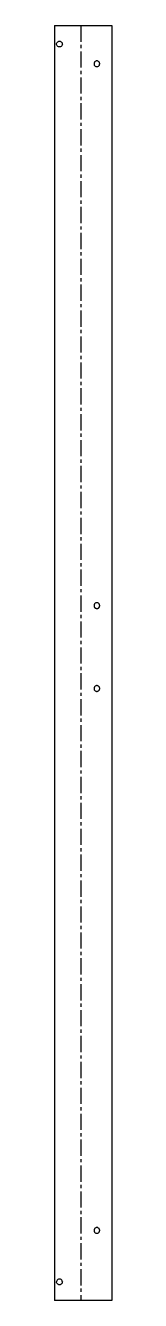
# Model space of a CAD drawing. Header units: millimetres. Extents: x -22 to 23, y -1104 to -104.
import ezdxf

# ---------------------------------------------------------------- set-up
doc = ezdxf.new("R2010")
doc.units = ezdxf.units.MM
doc.linetypes.add('CENTERX2', pattern=[20.32, 12.7, -2.54, 2.54, -2.54])

msp = doc.modelspace()

# ---------------------------------------------------------------- linework, layer by layer
at = {"color": 7, "linetype": 'Continuous', "lineweight": 25}
for p, q in [((-21.7, -103.7), (-21.7, -1103.7)), ((-21.7, -103.7), (23.2, -103.7)), ((23.2, -103.7), (23.2, -1103.7)), ((23.2, -1103.7), (-21.7, -1103.7))]:
    msp.add_line(p, q, dxfattribs=at)
at = {"color": 7, "linetype": 'CENTERX2'}
msp.add_line((-0.9, -103.7), (-0.9, -1103.7), dxfattribs=at)
at = {"color": 7, "linetype": 'Continuous', "lineweight": 25}
for points, knots in [([(-19.9, -118.2), (-19.9, -117.9), (-19.9, -117.6), (-19.6, -117.1), (-19.5, -116.8), (-19.1, -116.4), (-18.8, -116.3), (-18.3, -116), (-18, -116), (-17.4, -116), (-17.1, -116), (-16.5, -116.3), (-16.3, -116.4), (-15.9, -116.8), (-15.7, -117.1), (-15.5, -117.6), (-15.4, -117.9), (-15.4, -118.2)], [0, 0, 0, 0, 0.0625, 0.0625, 0.125, 0.125, 0.1875, 0.1875, 0.25, 0.25, 0.3125, 0.3125, 0.375, 0.375, 0.4375, 0.4375, 0.5, 0.5, 0.5, 0.5]), ([(-15.4, -118.2), (-15.4, -118.5), (-15.5, -118.8), (-15.7, -119.4), (-15.9, -119.6), (-16.3, -120), (-16.5, -120.2), (-17.1, -120.4), (-17.4, -120.5), (-18, -120.5), (-18.3, -120.4), (-18.8, -120.2), (-19.1, -120), (-19.5, -119.6), (-19.6, -119.4), (-19.9, -118.8), (-19.9, -118.5), (-19.9, -118.2)], [0.5, 0.5, 0.5, 0.5, 0.5625, 0.5625, 0.625, 0.625, 0.6875, 0.6875, 0.75, 0.75, 0.8125, 0.8125, 0.875, 0.875, 0.9375, 0.9375, 1, 1, 1, 1]), ([(13.9, -133.7), (13.9, -133.5), (13.8, -133.4), (13.8, -133.1), (13.7, -132.9), (13.6, -132.7), (13.6, -132.5), (13.4, -132.3), (13.3, -132.2), (13, -131.9), (12.7, -131.7), (12.3, -131.5), (12.2, -131.5), (11.9, -131.4), (11.7, -131.4), (11.5, -131.4), (11.3, -131.4), (11, -131.5), (10.9, -131.5), (10.5, -131.7), (10.2, -131.9), (9.9, -132.2), (9.8, -132.3), (9.7, -132.5), (9.6, -132.7), (9.5, -132.9), (9.4, -133.1), (9.4, -133.4), (9.4, -133.5), (9.4, -133.7)], [0, 0, 0, 0, 0.0625, 0.0625, 0.125, 0.125, 0.1875, 0.1875, 0.25, 0.25, 0.375, 0.375, 0.4375, 0.4375, 0.5, 0.5, 0.5625, 0.5625, 0.625, 0.625, 0.75, 0.75, 0.8125, 0.8125, 0.875, 0.875, 0.9375, 0.9375, 1, 1, 1, 1]), ([(9.4, -133.7), (9.4, -133.8), (9.4, -133.9), (9.4, -134.2), (9.5, -134.4), (9.6, -134.7), (9.6, -134.8), (9.8, -135), (9.9, -135.1), (10.2, -135.5), (10.5, -135.6), (10.9, -135.8), (11, -135.8), (11.3, -135.9), (11.5, -135.9), (11.7, -135.9), (11.9, -135.9), (12.2, -135.8), (12.3, -135.8), (12.7, -135.6), (13, -135.5), (13.3, -135.1), (13.4, -135), (13.6, -134.8), (13.6, -134.7), (13.7, -134.4), (13.8, -134.2), (13.8, -133.9), (13.9, -133.8), (13.9, -133.7)], [0, 0, 0, 0, 0.0625, 0.0625, 0.125, 0.125, 0.1875, 0.1875, 0.25, 0.25, 0.375, 0.375, 0.4375, 0.4375, 0.5, 0.5, 0.5625, 0.5625, 0.625, 0.625, 0.75, 0.75, 0.8125, 0.8125, 0.875, 0.875, 0.9375, 0.9375, 1, 1, 1, 1]), ([(13.9, -558.7), (13.9, -558.5), (13.8, -558.4), (13.8, -558.1), (13.7, -557.9), (13.6, -557.7), (13.6, -557.5), (13.4, -557.3), (13.3, -557.2), (13, -556.9), (12.7, -556.7), (12.3, -556.5), (12.2, -556.5), (11.9, -556.4), (11.7, -556.4), (11.5, -556.4), (11.3, -556.4), (11, -556.5), (10.9, -556.5), (10.5, -556.7), (10.2, -556.9), (9.9, -557.2), (9.8, -557.3), (9.7, -557.5), (9.6, -557.7), (9.5, -557.9), (9.4, -558.1), (9.4, -558.4), (9.4, -558.5), (9.4, -558.7)], [0, 0, 0, 0, 0.0625, 0.0625, 0.125, 0.125, 0.1875, 0.1875, 0.25, 0.25, 0.375, 0.375, 0.4375, 0.4375, 0.5, 0.5, 0.5625, 0.5625, 0.625, 0.625, 0.75, 0.75, 0.8125, 0.8125, 0.875, 0.875, 0.9375, 0.9375, 1, 1, 1, 1]), ([(9.4, -558.7), (9.4, -558.8), (9.4, -558.9), (9.4, -559.2), (9.5, -559.4), (9.6, -559.7), (9.6, -559.8), (9.8, -560), (9.9, -560.1), (10.2, -560.5), (10.5, -560.6), (10.9, -560.8), (11, -560.8), (11.3, -560.9), (11.5, -560.9), (11.7, -560.9), (11.9, -560.9), (12.2, -560.8), (12.3, -560.8), (12.7, -560.6), (13, -560.5), (13.3, -560.1), (13.4, -560), (13.6, -559.8), (13.6, -559.7), (13.7, -559.4), (13.8, -559.2), (13.8, -558.9), (13.9, -558.8), (13.9, -558.7)], [0, 0, 0, 0, 0.0625, 0.0625, 0.125, 0.125, 0.1875, 0.1875, 0.25, 0.25, 0.375, 0.375, 0.4375, 0.4375, 0.5, 0.5, 0.5625, 0.5625, 0.625, 0.625, 0.75, 0.75, 0.8125, 0.8125, 0.875, 0.875, 0.9375, 0.9375, 1, 1, 1, 1]), ([(13.9, -623.7), (13.9, -623.5), (13.8, -623.4), (13.8, -623.1), (13.7, -622.9), (13.6, -622.7), (13.6, -622.5), (13.4, -622.3), (13.3, -622.2), (13, -621.9), (12.7, -621.7), (12.3, -621.5), (12.2, -621.5), (11.9, -621.4), (11.7, -621.4), (11.5, -621.4), (11.3, -621.4), (11, -621.5), (10.9, -621.5), (10.5, -621.7), (10.2, -621.9), (9.9, -622.2), (9.8, -622.3), (9.7, -622.5), (9.6, -622.7), (9.5, -622.9), (9.4, -623.1), (9.4, -623.4), (9.4, -623.5), (9.4, -623.7)], [0, 0, 0, 0, 0.0625, 0.0625, 0.125, 0.125, 0.1875, 0.1875, 0.25, 0.25, 0.375, 0.375, 0.4375, 0.4375, 0.5, 0.5, 0.5625, 0.5625, 0.625, 0.625, 0.75, 0.75, 0.8125, 0.8125, 0.875, 0.875, 0.9375, 0.9375, 1, 1, 1, 1]), ([(9.4, -623.7), (9.4, -623.8), (9.4, -623.9), (9.4, -624.2), (9.5, -624.4), (9.6, -624.7), (9.6, -624.8), (9.8, -625), (9.9, -625.1), (10.2, -625.5), (10.5, -625.6), (10.9, -625.8), (11, -625.8), (11.3, -625.9), (11.5, -625.9), (11.7, -625.9), (11.9, -625.9), (12.2, -625.8), (12.3, -625.8), (12.7, -625.6), (13, -625.5), (13.3, -625.1), (13.4, -625), (13.6, -624.8), (13.6, -624.7), (13.7, -624.4), (13.8, -624.2), (13.8, -623.9), (13.9, -623.8), (13.9, -623.7)], [0, 0, 0, 0, 0.0625, 0.0625, 0.125, 0.125, 0.1875, 0.1875, 0.25, 0.25, 0.375, 0.375, 0.4375, 0.4375, 0.5, 0.5, 0.5625, 0.5625, 0.625, 0.625, 0.75, 0.75, 0.8125, 0.8125, 0.875, 0.875, 0.9375, 0.9375, 1, 1, 1, 1]), ([(13.9, -1048.7), (13.9, -1048.5), (13.8, -1048.4), (13.8, -1048.1), (13.7, -1047.9), (13.6, -1047.7), (13.6, -1047.5), (13.4, -1047.3), (13.3, -1047.2), (13, -1046.9), (12.7, -1046.7), (12.3, -1046.5), (12.2, -1046.5), (11.9, -1046.4), (11.7, -1046.4), (11.5, -1046.4), (11.3, -1046.4), (11, -1046.5), (10.9, -1046.5), (10.5, -1046.7), (10.2, -1046.9), (9.9, -1047.2), (9.8, -1047.3), (9.7, -1047.5), (9.6, -1047.7), (9.5, -1047.9), (9.4, -1048.1), (9.4, -1048.4), (9.4, -1048.5), (9.4, -1048.7)], [0, 0, 0, 0, 0.0625, 0.0625, 0.125, 0.125, 0.1875, 0.1875, 0.25, 0.25, 0.375, 0.375, 0.4375, 0.4375, 0.5, 0.5, 0.5625, 0.5625, 0.625, 0.625, 0.75, 0.75, 0.8125, 0.8125, 0.875, 0.875, 0.9375, 0.9375, 1, 1, 1, 1]), ([(9.4, -1048.7), (9.4, -1048.8), (9.4, -1048.9), (9.4, -1049.2), (9.5, -1049.4), (9.6, -1049.7), (9.6, -1049.8), (9.8, -1050), (9.9, -1050.1), (10.2, -1050.5), (10.5, -1050.6), (10.9, -1050.8), (11, -1050.8), (11.3, -1050.9), (11.5, -1050.9), (11.7, -1050.9), (11.9, -1050.9), (12.2, -1050.8), (12.3, -1050.8), (12.7, -1050.6), (13, -1050.5), (13.3, -1050.1), (13.4, -1050), (13.6, -1049.8), (13.6, -1049.7), (13.7, -1049.4), (13.8, -1049.2), (13.8, -1048.9), (13.9, -1048.8), (13.9, -1048.7)], [0, 0, 0, 0, 0.0625, 0.0625, 0.125, 0.125, 0.1875, 0.1875, 0.25, 0.25, 0.375, 0.375, 0.4375, 0.4375, 0.5, 0.5, 0.5625, 0.5625, 0.625, 0.625, 0.75, 0.75, 0.8125, 0.8125, 0.875, 0.875, 0.9375, 0.9375, 1, 1, 1, 1]), ([(-15.4, -1089.1), (-15.4, -1088.8), (-15.5, -1088.5), (-15.7, -1087.9), (-15.9, -1087.7), (-16.3, -1087.3), (-16.5, -1087.1), (-17.1, -1086.9), (-17.4, -1086.8), (-18, -1086.8), (-18.3, -1086.9), (-18.8, -1087.1), (-19.1, -1087.3), (-19.5, -1087.7), (-19.6, -1087.9), (-19.9, -1088.5), (-19.9, -1088.8), (-19.9, -1089.1)], [0, 0, 0, 0, 0.0625, 0.0625, 0.125, 0.125, 0.1875, 0.1875, 0.25, 0.25, 0.3125, 0.3125, 0.375, 0.375, 0.4375, 0.4375, 0.5, 0.5, 0.5, 0.5]), ([(-15.4, -1089.1), (-15.4, -1089.4), (-15.5, -1089.7), (-15.7, -1090.2), (-15.9, -1090.5), (-16.3, -1090.9), (-16.5, -1091), (-17.1, -1091.3), (-17.4, -1091.3), (-18, -1091.3), (-18.3, -1091.3), (-18.8, -1091), (-19.1, -1090.9), (-19.5, -1090.5), (-19.6, -1090.2), (-19.9, -1089.7), (-19.9, -1089.4), (-19.9, -1089.1)], [0.5, 0.5, 0.5, 0.5, 0.5625, 0.5625, 0.625, 0.625, 0.6875, 0.6875, 0.75, 0.75, 0.8125, 0.8125, 0.875, 0.875, 0.9375, 0.9375, 1, 1, 1, 1])]:
    msp.add_open_spline(points, degree=3, knots=knots, dxfattribs=at)

doc.saveas('drawing.dxf')
